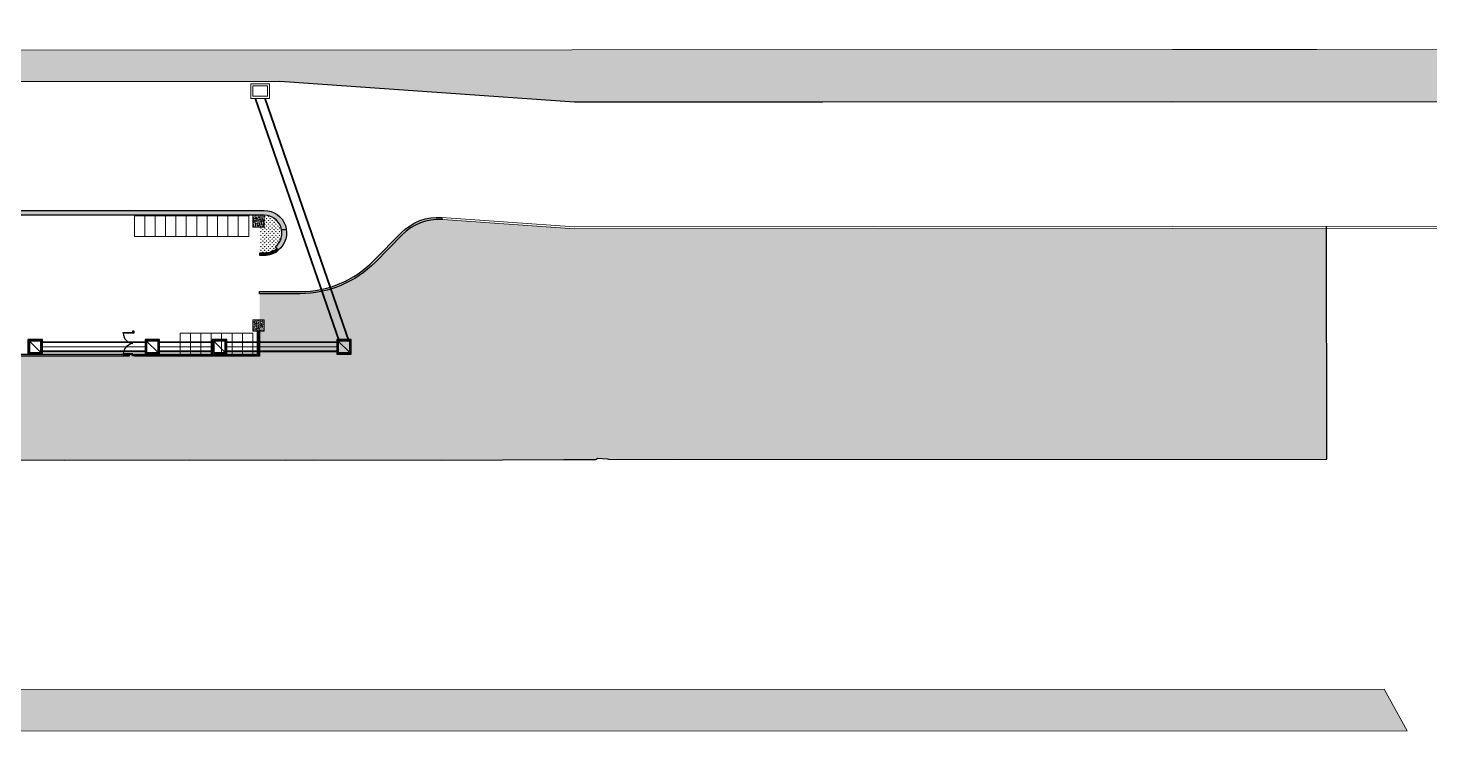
# Model space of a CAD drawing. Header units: millimetres. Extents: x -741734 to 900748, y -161760 to 44149.
# Drawn here: x 46569 to 181465, y -44088 to 23590 of the extents above; entities that cross this region are included whole.
import ezdxf

# ---------------------------------------------------------------- set-up
doc = ezdxf.new("R2010")
doc.units = ezdxf.units.MM
doc.header["$LTSCALE"] = 100
doc.header["$MEASUREMENT"] = 0
for name, color, linetype in [('0.BR.MEP DUONG TK', 3, 'Continuous'), ('L1-DRAINAGE-LONG_DITCH', 240, 'Continuous'), ('XREF-CII-LSR-ROAD-RCTD-PLAN$0$00-HATCH VIA HE', 31, 'Continuous')]:
    doc.layers.add(name, color=color, linetype=linetype)
for name, color, linetype, lineweight in [('1', 1, 'Continuous', 18), ('6', 6, 'Continuous', 18), ('8', 251, 'Continuous', 0), ('ARC-VIEW', 90, 'Continuous', 5), ('ARC_TEXT', 255, 'Continuous', 13), ('HTP-profile- REVISE1$0$8', 104, 'Continuous', 0), ('XREF-CII-LSR-ROAD-RCTD-PLAN$0$INSERT', 153, 'Continuous', 9)]:
    doc.layers.add(name, color=color, linetype=linetype, lineweight=lineweight)
pattern_1 = [(44.99999999999999, (-64126.57342572301, -634.158295150497), (-70.71067811865476, 70.71067811865476), [10, -60])]
pattern_2 = [(348.9387258657642, (-1343968799.428788, -45579464.74643579), (74.20552908721122, -167.1491774370639), [19.05, -209.55]), (293.9387258657642, (-1343968799.428788, -45579464.74643579), (150.1476691025934, 123.2902848138845), [15.24, -167.64058417]), (39.39017056576416, (-1343968793.245014, -45579478.67548946), (224.3531911416983, -43.85889597089717), [16.1900088, -178.0902446]), (345.1229258657642, (-1343968754.971793, -45579440.16563681), (94.37527287890383, -257.5746719264774), [28.575, -314.325]), (35.57428347576411, (-1343968747.107173, -45579461.63016215), (331.4056110346375, -88.03823585777835), [24.28502314, -267.1356081599999]), (290.1228770357642, (-1343968754.971793, -45579440.16563681), (331.4056110304903, -88.03823587546785), [22.85996706999999, -251.4597319199999]), (319.9387258657642, (-1343968753.795643, -45579468.53933361), (-16.13386719130469, -182.1669364336109), [19.04999999999998, -209.5499999999999]), (264.9387258657642, (-1343968753.795643, -45579468.53933361), (191.0942235453213, 35.03848312599717), [15.24, -167.64]), (10.3901708657642, (-1343968755.140132, -45579483.71991166), (174.9603570224068, -147.1284525517555), [16.1900088, -178.0899376]), (336.4387258657642, (-1343968799.428788, -45579464.74643579), (75.49179529639306, 38.21103128427033), [0, -165.608, 0, -170.18, 0, -168.275]), (306.4387258657642, (-1343968799.428788, -45579464.74643579), (120.0040927444097, -10.00162954078576), [0, -97.02799999999996, 0, -161.7979999999999, 0, -64.13499999999999]), (266.4387258657642, (-1343968826.836379, -45579415.17688724), (60.59532309766161, -121.4324290464866), [0, -63.50000000000001, 0, -198.12, 0, -262.89]), (256.4387258657642, (-1343968839.126778, -45579392.94839022), (93.92753897326405, -117.330210290385), [0, -82.54999999999993, 0, -131.5719999999999, 0, -186.6899999999999])]

# ---------------------------------------------------------------- blocks, each defined once
blk = doc.blocks.new('BIKE1X2')
at = {"layer": '8'}
blk.add_lwpolyline([(0, 0), (1, 0), (1, 2), (0, 2)], close=True, dxfattribs=at)
blk = doc.blocks.new('*U51')
at = {"layer": 'ARC-VIEW', "xscale": -1000, "yscale": 1000, "zscale": 1000, "rotation": 151.0973480734846}
blk.add_blockref('BIKE1X2', (45.60182464774698, 1117.103609023616), dxfattribs=at)
blk = doc.blocks.new('*U52')
at = {"layer": 'ARC_TEXT'}
for p in [(-8754.413923743175, 4833.242891865837), (-7878.972531368857, 4349.918602679253), (-7003.531138994539, 3866.59431349267), (-6128.089746620221, 3383.270024306086), (-5252.648354245905, 2899.945735119502), (-4377.206961871588, 2416.621445932919), (-3501.76556949727, 1933.297156746335), (-2626.324177122952, 1449.972867559751), (-1750.882784748635, 966.6485783731674), (-875.4413923743174, 483.3242891865837), (0, 0)]:
    blk.add_blockref('*U51', p, dxfattribs=at)
blk = doc.blocks.new('*U49')
at = {"layer": 'ARC-VIEW', "xscale": -1000, "yscale": 1000, "zscale": 1000, "rotation": 151.0973480734846}
blk.add_blockref('BIKE1X2', (45.60182464774698, 1117.103609023616), dxfattribs=at)
blk = doc.blocks.new('*U50')
at = {"layer": 'ARC_TEXT'}
for p in [(-5252.648354245905, 2899.945735119502), (-4377.206961871588, 2416.621445932919), (-3501.76556949727, 1933.297156746335), (-2626.324177122952, 1449.972867559751), (-1750.882784748635, 966.6485783731674), (-875.4413923743174, 483.3242891865837), (0, 0)]:
    blk.add_blockref('*U49', p, dxfattribs=at)

msp = doc.modelspace()

# ---------------------------------------------------------------- hatches: boundary and pattern name
at = {"layer": '8'}
h = msp.add_hatch(dxfattribs=at)
h.set_pattern_fill('ACAD_ISO07W100', color=256, scale=20, angle=-16.0612741342358)
h.set_pattern_definition([(44.99999999999999, (-64126.57342594839, -33708.84552795322), (-70.71067811865476, 70.71067811865476), [9.999999999999998, -59.99999999999999])])
edge = h.paths.add_edge_path()
edge.add_line((70649.08099377574, 2225.93902646238), (70366.71519376035, 2576.323899113573))
edge.add_arc((69299.99998252075, 3900.000043348439), 1699.999963737183, 308.8644120953878, 449.999999291903)
edge.add_line((69300.00000353041, 5600.000007085619), (15370.70190450037, 5600.72601021966))
edge.add_line((15370.70190450037, 5600.72601021966), (15370.7014497288, 6050.726010018028))
edge.add_line((15370.7014497288, 6050.726010018028), (69300.00000309409, 6050.000007041963))
edge.add_arc((69299.99997976093, 3900.00004000592), 2149.999967036043, -51.13558779688708, 89.99999937819013, ccw=False)
h = msp.add_hatch(dxfattribs=at)
h.set_pattern_fill('AR-CONC', color=256, angle=-61.06127413423579, style=0)
h.set_pattern_definition(pattern_2)
edge = h.paths.add_edge_path(flags=0)
edge.add_line((69300.00000031153, 4449.999998338171), (68200.00000034377, 4449.999998301035))
edge.add_line((69300.00000036927, 4449.999998233863), (69300.00000027579, 5549.999998303509))
edge.add_line((69300.00000024354, 5549.999998450628), (68200.00000027579, 5549.999998413492))
edge.add_line((68200.00000007334, 5549.999998486834), (68200.00000016682, 4449.999998417188))
h = msp.add_hatch(dxfattribs=at)
h.set_pattern_fill('GRASS', color=256, scale=9.999999999999998, angle=-61.09726364175877)
h.set_pattern_definition([(89.96401049247704, (-64126.57342563476, -24111.57837146742), (-179.4922706396123, 179.7179032964555), [47.62499999999999, -311.5852447999999]), (44.96401049247699, (-64126.57342563476, -24111.57837146742), (-179.492270660982, 179.7179033178519), [47.62499999999999, -206.375]), (134.964010492477, (-64126.57342563476, -24111.57837146742), (-179.717903317852, -179.4922706609819), [47.625, -206.375])])
edge = h.paths.add_edge_path()
edge.add_arc((69300.00000663335, 3899.999998489278), 1949.999992430853, 269.9999999442086, 308.7174999610769)
edge.add_line((70519.687943283, 2378.533170812996), (70366.7151938848, 2576.323899069568))
edge.add_arc((69299.99998200312, 3900.000043035834), 1699.999963871496, -51.13558788498138, 89.99940816879487)
edge.add_line((69300.0175419827, 5600.00000682543), (69300.0542986322, 4450.283852884924))
edge.add_line((69300.05429861858, 4450.283852902008), (68850.00000041188, 4450.283852780587))
edge.add_line((68850.00000047497, 4450.283852747292), (68850.00901136163, 1950.918201948953))
edge.add_line((68850.0090114146, 1950.918201961089), (69300.00000481773, 1950.000006089307))
h = msp.add_hatch(dxfattribs=at)
h.set_pattern_fill('ACAD_ISO07W100', color=256, scale=20, angle=73.9387258657642)
h.set_pattern_definition([(135, (-64126.57342572301, -634.158295150497), (-70.71067811865476, -70.71067811865478), [10, -60.00000000000001])])
edge = h.paths.add_edge_path()
edge.add_line((68849.99999909615, -1749.081798579311), (71299.99999945075, -1749.081795905833))
edge.add_line((71299.99999945075, -1749.081795905833), (72727.45367485937, -1749.081797861145))
edge.add_arc((72727.4536738432, 8250.918203306544), 10000.00000116769, 270.0000000058222, 315.3997631821266)
edge.add_line((79847.68511277135, 1229.358242766932), (82487.47415605723, 3906.243299600901))
edge.add_arc((86047.58987483186, 395.4633195068654), 4999.999999969526, 86.00031809339907, 135.3997631780134, ccw=False)
edge.add_line((86396.34455227852, 5383.285507060704), (86385.89520683233, 5182.885397500591))
edge.add_arc((86125.53683202386, 189.6686468580028), 5000.000000223064, 87.01516287752132, 135.3997631557582)
edge.add_line((82565.42111443239, 3700.44862851291), (79990.08974133967, 1088.927044248208))
edge.add_arc((72727.45367373456, 8250.91820250023), 10200.00000006661, 270.0000000109743, 315.39976318771886, ccw=False)
edge.add_line((72727.45367568824, -1949.081797566381), (71499.99999908987, -1949.081796366721))
edge.add_line((71499.99999908987, -1949.081796366721), (68849.99999929918, -1949.08179863065))
edge.add_line((68849.99999929918, -1949.08179863065), (68849.99999903864, -1749.081798475003))
h = msp.add_hatch(dxfattribs=at)
h.set_pattern_fill('ACAD_ISO07W100', color=256, scale=20, angle=-16.0612741342358)
h.set_pattern_definition(pattern_1)
edge = h.paths.add_edge_path()
edge.add_line((70645.18421765673, 2222.806109883124), (70519.68794334074, 2378.533170708688))
edge.add_arc((69300.00000410297, 3900.000007439298), 1950.000001126446, 270.00000001924326, 308.7174998566879, ccw=False)
edge.add_line((69300.0000047579, 1950.000006312854), (68850.000001034, 1950.918202179484))
edge.add_line((68850.000001034, 1950.918202179484), (68849.59191490454, 1750.918618496624))
edge.add_line((68849.59191490454, 1750.918618496624), (69300.00000472134, 1750.000008172472))
edge.add_arc((69299.99999038647, 3899.999985183088), 2149.999977010616, 270.0000003820129, 308.7311667908037)
h = msp.add_hatch(dxfattribs=at)
h.set_pattern_fill('AR-CONC', color=256, angle=-61.06127413423579, style=0)
h.set_pattern_definition(pattern_2)
edge = h.paths.add_edge_path(flags=0)
edge.add_line((69300.00000005006, -5550.000001672306), (68200.0000000823, -5550.000001709443))
edge.add_line((69300.0000001078, -5550.000001776614), (69300.00000001432, -4450.000001706969))
edge.add_line((69300.00000009709, -4450.000001768465), (68200.00000012934, -4450.000001805602))
edge.add_line((68200.00000013574, -4450.000001616892), (68200.00000022922, -5550.000001686538))
h = msp.add_hatch(dxfattribs=at)
h.set_pattern_fill('ACAD_ISO07W100', color=256, scale=20, angle=-16.0612741342358)
h.set_pattern_definition(pattern_1)
h.paths.add_polyline_path([(68849.9999954286, -5550.000001555076), (68849.99998683133, -7949.950879839016), (56800.09141728422, -7950.263403113349), (56800.08278169786, -7750.28617748199), (68649.99999863352, -7749.969834154821), (68649.99999909499, -5550.00000133703)])
h = msp.add_hatch(dxfattribs=at)
h.set_pattern_fill('ACAD_ISO07W100', color=256, scale=20, angle=-61.06127413423579)
h.set_pattern_definition([(298.9387258657642, (-1343968799.428788, -45579464.74643579), (87.51376794574965, 48.38739939217111), [10, -60])])
h.paths.add_polyline_path([(56300.09127678373, -7949.972926039365), (6800.000141295837, -7950.00843672629), (6799.991891742451, -7750.008419423597), (56300.08264140598, -7749.995700292639)])
h = msp.add_hatch(dxfattribs=at)
h.set_pattern_fill('GRASS', color=256, scale=50, angle=-61.06127413423579)
h.set_pattern_definition([(90.03598324779806, (-33384.30135271559, 11158.57318737824), (-898.5894184320982, 897.461451371485), [238.125, -1557.926224]), (45.0359832477981, (-33384.30135271559, 11158.57318737824), (-898.5894185390806, 897.4614514783334), [238.125, -1031.875]), (135.0359832477981, (-33384.30135271559, 11158.57318737824), (-897.4614514783334, -898.5894185390805), [238.125, -1031.875])])
h.paths.add_polyline_path([(177066.1526040582, -39989.86066346346), (-30609.89173346269, -40046.19945780408), (-30609.89175292803, -44046.45577167159), (179277.8000409193, -43989.8607254339)])
h.paths.add_polyline_path([(-30072.93017794914, -40035.61948973626), (-249788.4264259969, -40087.5565547142), (-247576.7790569703, -44087.55649399896), (-30072.93019724847, -44035.87579602013)])
at = {"layer": 'HTP-profile- REVISE1$0$8'}
h = msp.add_hatch(dxfattribs=at)
h.set_pattern_fill('GRASS', color=256, scale=20, angle=-61.06127413423579)
h.set_pattern_definition([(90, (-64126.57342553814, -138841.7009834248), (-359.2102448000001, 359.2102448), [95.25, -623.1704896]), (44.99999999999999, (-64126.57342553814, -138841.7009834248), (-359.2102448427661, 359.2102448427661), [95.24999999999996, -412.7499999999998]), (135, (-64126.57342553814, -138841.7009834248), (-359.2102448427661, -359.2102448427661), [95.25000000000001, -412.7500000000001])])
edge = h.paths.add_edge_path()
edge.add_line((68849.99999929918, -1949.08179863065), (68850.00000062399, -4450.000002693414))
edge.add_line((68850.00000063796, -4450.000002611196), (69300.00000042317, -4450.000001619075))
edge.add_line((69300.00000036345, -4450.000001757406), (69300.0000002879, -5550.000001521403))
edge.add_line((69300.00000046729, -5550.000001441571), (68849.99999610474, -5550.000001372857))
edge.add_line((68849.99999590334, -5550.000001428649), (68849.99998703261, -7949.95087984149))
edge.add_line((68849.99998709769, -7949.950879827957), (68000.00133869157, -7949.972925280978))
edge.add_line((68000.00133879366, -7949.97292522341), (56700.12315711903, -7949.972926076298))
edge.add_line((56700.12315701717, -7949.972926126327), (7000.000235859654, -7949.999998400221))
edge.add_line((7000.000235931948, -7949.999998388928), (-39298.76032241492, -7949.999998382729))
edge.add_line((-39298.76032236149, -7949.999998298706), (-42594.81703073881, -7993.299458720081))
edge.add_line((-42594.81703092228, -7993.299458788591), (-79800.69597694743, -8349.999719184038))
edge.add_line((-79800.6959767968, -8349.99971915211), (-79803.5461166529, -5406.423719535203))
edge.add_line((-79803.546116777, -5406.423719657701), (-157357.8229184595, -5429.87060839351))
edge.add_line((-157357.8229183245, -5429.870608306315), (-158977.6445249243, -5431.896653365082))
edge.add_arc((-158815.9807585105, 2421.958810043056), 7855.519130735323, 197.4607661269834, 268.8207901581291, ccw=False)
edge.add_line((-166309.5382944315, 64.88938671525102), (-166698.546139985, 1301.616959203209))
edge.add_arc((-170323.4521684835, 161.416842347011), 3800.000002851213, 17.46076615910591, 90.03043666774379)
edge.add_line((-170325.4708046473, 3961.416308994347), (-172485.1187481846, 3960.269059278275))
edge.add_line((-172485.118748191, 3960.269059313054), (-178024.4619621563, 3957.688297324989))
edge.add_line((-178024.4619621867, 3957.688297233719), (-183678.4445862697, 3974.544904387731))
edge.add_line((-183678.4445863289, 3974.544904406124), (-188659.6756946985, 3964.247662131966))
edge.add_arc((-187641.1384515374, -4036.378035403264), 8065.198675031729, 97.25513817184756, 123.009209465591)
edge.add_arc((-184124.3874261519, -7586.845878554101), 12998.07618345316, 127.4874039761681, 158.3936038392575)
edge.add_arc((-186482.1961987633, -6236.77963118552), 10316.06656168179, 160.5434767083944, 174.8994489977218)
edge.add_line((-196757.4133083392, -5319.641333076521), (-196956.3266755732, -5298.56500740585))
edge.add_line((-196956.3266756858, -5298.565007444762), (-196956.326732988, -18579.73739309475))
edge.add_line((-196956.3267328769, -18579.73739296087), (-139471.2672260668, -18078.36317640854))
edge.add_line((-139471.2672260529, -18078.36317651812), (-139342.5852997227, -17748.96833463974))
edge.add_line((-139342.585299867, -17748.96833461395), (-138410.431002849, -17744.34595025436))
edge.add_line((-138410.4310027875, -17744.3459503036), (-138283.2669344182, -18069.40179128933))
edge.add_line((-138283.2669343546, -18069.40179123159), (-130462.7944974498, -18092.11452326278))
edge.add_line((-130462.7944975344, -18092.11452330544), (-121424.2476122633, -18075.5253842168))
edge.add_line((-121424.2476121429, -18075.52538408421), (-110385.0070908342, -18089.69298256582))
edge.add_line((-110385.0070908794, -18089.69298267271), (-105951.5840003438, -18099.7278177712))
edge.add_line((-105951.5840003407, -18099.72781778872), (-105907.7279617675, -17786.38192604505))
edge.add_line((-105907.7279617635, -17786.38192593644), (-104963.733823181, -17786.63992645885))
edge.add_line((-104963.7338232517, -17786.63992657349), (-104744.0227056219, -18119.94462924497))
edge.add_line((-104744.0227056078, -18119.94462918595), (-97713.5826431897, -18088.12436509423))
edge.add_line((-97713.58264322206, -18088.12436516653), (-85474.83078534098, -18068.68314756028))
edge.add_line((-85474.83078532992, -18068.68314752227), (-76501.58824815345, -18020.78359303431))
edge.add_line((-76501.58824805939, -18020.78359306208), (-76484.81269347866, -17842.39194316731))
edge.add_line((-76484.81269353465, -17842.39194311632), (-75462.5816828974, -17818.817364644))
edge.add_line((-75462.58168282709, -17818.81736468605), (-75309.2747350334, -18040.28966508081))
edge.add_line((-75309.27473505307, -18040.28966504917), (-65750.37709349627, -18007.9496342871))
edge.add_line((-65750.37709357706, -18007.94963424874), (-54829.8752847279, -17997.49776356766))
edge.add_line((-54829.87528460985, -17997.49776361196), (-42929.69371087837, -17965.42125797205))
edge.add_line((-42929.69371084147, -17965.42125794641), (-37783.6806114252, -17951.55036739627))
edge.add_line((-37783.68061140552, -17951.55036740878), (-22493.18703136954, -17954.21029441536))
edge.add_line((-22493.18703151564, -17954.21029441222), (-17500.25885427324, -17942.84282773282))
edge.add_line((-17500.25885424716, -17942.84282776841), (-9109.316627674154, -17949.51751700934))
edge.add_line((-9109.316627743654, -17949.51751705713), (-123.7202323003439, -17940.49446190454))
edge.add_line((-123.7202321519144, -17940.49446172675), (12177.68041802093, -17920.69430467999))
edge.add_line((12177.68041792815, -17920.69430480059), (12357.94013881194, -17734.18309071439))
edge.add_line((12357.9401388953, -17734.1830906691), (13252.93806934543, -17707.82584007026))
edge.add_line((13252.9380692516, -17707.82584008516), (13377.15010980109, -17907.6767067787))
edge.add_line((13377.15010991902, -17907.6767067262), (22399.51160884812, -17921.74752947286))
edge.add_line((22399.51160866371, -17921.74752955139), (31663.3672801723, -17919.98912841376))
edge.add_line((31663.36728020199, -17919.98912849429), (41867.34609843954, -17911.48762662028))
edge.add_line((41867.34609850938, -17911.48762652313), (41908.26875040843, -17559.76993192479))
edge.add_line((41908.26875043684, -17559.7699319761), (42890.67633634852, -17536.50332758058))
edge.add_line((42890.67633626983, -17536.50332753884), (42933.48688924673, -17932.19545088179))
edge.add_line((42933.48688934511, -17932.19545085949), (50052.7049400449, -17947.27368211231))
edge.add_line((50052.70494006528, -17947.27368212212), (62066.59024031286, -17934.46808251643))
edge.add_line((62066.59024027479, -17934.468082509), (71332.06193238194, -17950.09900202049))
edge.add_line((71332.06193237659, -17950.09900204977), (74065.6190231042, -17919.59273127589))
edge.add_line((74065.61902301107, -17919.59273136139), (86328.35853757779, -17949.73570826638))
edge.add_line((86328.35853758804, -17949.73570817348), (98127.98304515996, -17886.28119273571))
edge.add_line((98127.98304530513, -17886.28119267477), (101206.1641183811, -17898.33441617058))
edge.add_line((101206.1641183032, -17898.33441621042), (101369.8773320193, -17776.96315205703))
edge.add_line((101369.877331984, -17776.96315208182), (102339.3315713938, -17819.13515077194))
edge.add_line((102339.3315713839, -17819.13515071152), (102410.2363644231, -17866.77452885319))
edge.add_line((102410.2363643274, -17866.77452891134), (109120.3272518939, -17892.09799861262))
edge.add_line((109120.3272520208, -17892.0979985724), (171537.0929258011, -17863.05381231819))
edge.add_line((171537.0929257253, -17863.05381233548), (171523.1637913827, 4316.178411389643))
edge.add_line((171523.1637914653, 4316.178411348141), (156704.6889197616, 4327.952689405764))
edge.add_line((156704.6889198474, 4327.952689477592), (99139.21269406227, 4291.800072412909))
edge.add_line((99139.21269389172, 4291.80007230991), (86385.89520695002, 5182.885397442093))
edge.add_arc((86125.5368320786, 189.6686470119748), 5000.000000033817, 87.01516287621155, 135.3997631547634)
edge.add_line((82565.42111469852, 3700.448628523969), (79990.08974152477, 1088.927044236771))
edge.add_arc((72727.45367403375, 8250.918202637695), 10200.00000010113, -89.99999998937648, -44.600236812526475, ccw=False)
edge.add_line((72727.45367595437, -1949.081797555322), (71499.9999994724, -1949.08179621576))
edge.add_line((71499.99999935622, -1949.081796355778), (68849.999999271, -1949.081798687839))
at = {"layer": 'XREF-CII-LSR-ROAD-RCTD-PLAN$0$00-HATCH VIA HE'}
h = msp.add_hatch(dxfattribs=at)
h.set_pattern_fill('ANGLE', color=256, scale=4000, angle=-61.06127413423579, style=0)
h.set_pattern_definition([(298.9387258657642, (-1344009432.241023, -45328394.96660015), (962.6514474032462, 532.2613933138822), [800, -300]), (28.93872586576421, (-1344009432.241023, -45328394.96660015), (-532.2613933138821, 962.6514474032462), [800, -300])])
h.paths.add_polyline_path([(123058.4233163465, 16506.82435799541), (156705.7048984093, 16527.95573338913), (182252.3458845962, 16507.65720340144), (207410.5234871532, 16490.32698071667), (250523.5981237644, 16465.16360250302, 0.1892067476086262), (257326.7843883897, 19130.58368871943), (258720.1971191193, 20421.93450474576, 0.1523009057374624), (259313.0282519511, 21454.66061678587), (218922.6165592684, 21478.07013593335), (170587.9857824726, 21536.67515622429), (156698.8304252678, 21527.95240264747), (-16729.45244508283, 21419.03489077382, 0.2982166292733235), (-12144.99355338304, 18421.91341673443), (70794.16984770703, 18474.00142278045), (99138.59838116798, 16491.80208028224)])

# ---------------------------------------------------------------- linework, layer by layer
at = {"ltscale": 2}
msp.add_line((70968.46144610713, 4225.939026453998), (71425.15024179872, 4225.939026424661), dxfattribs=at)
at = {"ltscale": 0.8}
for p, q in [((46700.00002267503, -6499.999974779668), (47799.99997748237, -7600.000019148458)), ((57974.63562292, -6499.999974381062), (59074.63557842607, -7600.000018982013)), ((64450.00002251321, -6499.9999741785), (65549.99997732067, -7600.00001878012)), ((76418.95824651048, -6499.999973761704), (77518.95820131793, -7600.000018363324))]:
    msp.add_line(p, q, dxfattribs=at)
for points in [[(70649.08099377574, 2225.93902646238), (70366.71519376035, 2576.323899113573, 0.707617599295121), (69300.00000353041, 5600.000007085619), (15370.70190450037, 5600.72601021966), (15370.7014497288, 6050.726010018028), (69300.00000309409, 6050.000007041963, -0.7076175991547391), (70649.08099345164, 2225.939026555629)], [(70645.18421765673, 2222.806109883124), (70519.68794334074, 2378.533170708688, -0.1705626604645591), (69300.0000047579, 1950.000006312854), (68850.000001034, 1950.918202179484), (68849.59191490454, 1750.918618496624), (69300.00000472134, 1750.000008172472, 0.1706240275375151), (70645.18421771447, 2222.806109778816)]]:
    msp.add_lwpolyline(points, format="xyb")
at = {"flags": 128}
msp.add_lwpolyline([(68849.99999909615, -1749.081798579311), (71299.99999945075, -1749.081795905833), (72727.45367485937, -1749.081797861145, 0.2007263095407778), (79847.68511277135, 1229.358242766932), (82487.47415605723, 3906.243299600901, -0.2189470478428266), (86396.34455227852, 5383.285507060704), (86385.89520683233, 5182.885397500591, 0.2143111431060172), (82565.42111443239, 3700.44862851291), (79990.08974133967, 1088.927044248208, -0.2007263095427756), (72727.45367568824, -1949.081797566381), (71499.99999908987, -1949.081796366721), (68849.99999929918, -1949.08179863065), (68849.99999903864, -1749.081798475003)], format="xyb", dxfattribs=at)
at = {"ltscale": 0.8}
for points in [[(46549.99997189699, -7749.999968310818), (47949.99997200759, -7750.000025145157), (47950.00002872571, -6350.000025267596), (46550.00002838217, -6349.999968317075)], [(46649.99997620611, -7649.999972852907), (47849.99997550214, -7650.000021069893), (47850.00002464978, -6450.00002107452), (46650.00002535316, -6449.999972275458)], [(46699.99997789436, -7599.999974367704), (47799.99997748237, -7600.000019148458), (47800.0000224954, -6500.000018978113), (46700.00002267503, -6499.999974779668)], [(57824.63557260833, -7749.999968493852), (59224.63557271846, -7750.000024978945), (59224.63562873821, -6350.00002521844), (57824.63562909339, -6349.999968383665)], [(57924.63557668403, -7649.999972454068), (59124.63557644607, -7650.000021136279), (59124.63562512794, -6450.000021024956), (57924.63562559872, -6449.999972342514)], [(57974.63557883829, -7599.999974434089), (59074.63557819312, -7600.000018865801), (59074.6356232065, -6500.000019044732), (57974.63562292024, -6499.999974497478)], [(64299.99997150304, -7749.999968408374), (65699.99997161306, -7750.000024777051), (65700.00002833118, -6350.000024899462), (64300.00002798811, -6349.999968298187)], [(64399.99997534591, -7649.999972368823), (65599.99997557339, -7650.000020817737), (65600.00002425525, -6450.000020706415), (64400.00002495898, -6449.999972140184)], [(64449.99997773289, -7599.999974232167), (65549.99997708783, -7600.000018780323), (65550.0000221011, -6500.000018842838), (64450.00002251333, -6499.999974294915)], [(76268.95819596574, -7749.999967758311), (77668.95819584304, -7750.000024243636), (77668.95825256151, -6350.000024715293), (76268.9582524508, -6349.999967648124)], [(76368.95819980872, -7649.999971835176), (77568.95819957065, -7650.00002040097), (77568.95824871806, -6450.000020172767), (76368.95824895636, -6449.999971839803)], [(76418.95820196299, -7599.999973815167), (77518.95820131793, -7600.000018363324), (77518.95824656414, -6500.000018542021), (76418.95824697625, -6499.999973877682)]]:
    msp.add_lwpolyline(points, close=True, dxfattribs=at)
at = {"elevation": 0.9599507260050061, "flags": 128}
for points in [[(56650.08951858222, -5747.381823203817), (55725.0870878764, -5747.381823410804), (55725.08708834671, -5694.048489803623), (56650.08951852005, -5694.048489574518)], [(56625.08951823157, -5719.048490111774), (56775.08951787231, -5719.048489567183), (56775.08951792889, -5569.04848957801), (56625.08951819525, -5569.048489798617)], [(56650.08951846231, -5694.048489678826), (56750.08951775217, -5694.048489509558), (56750.08951787138, -5594.048489698151), (56650.08951795567, -5594.048489521199)], [(56650.08951858222, -7746.650976257399), (55725.0870878764, -7746.650976050412), (55725.08708834671, -7799.984309657593), (56650.08951852005, -7799.984309886699)], [(56625.08951823157, -7774.984309349442), (56775.08951787231, -7774.984309894033), (56775.08951792889, -7924.984309883206), (56625.08951819525, -7924.984309662599)], [(56650.08951846231, -7799.98430978239), (56750.08951775217, -7799.984309951658), (56750.08951787138, -7899.984309763066), (56650.08951795567, -7899.984309940017)]]:
    msp.add_lwpolyline(points, close=True, dxfattribs=at)
at = {"flags": 128}
msp.add_lwpolyline([(68849.9999954286, -5550.000001555076), (68849.99998683133, -7949.950879839016), (56800.09141728422, -7950.263403113349), (56800.08278169786, -7750.28617748199), (68649.99999863352, -7749.969834154821), (68649.99999909499, -5550.00000133703), (68849.9999954286, -5550.000001555076)], dxfattribs=at)
msp.add_lwpolyline([(56300.09127678373, -7949.972926039365), (6800.000141295837, -7950.00843672629), (6799.991891742451, -7750.008419423597), (56300.08264140598, -7749.995700292639)], close=True, dxfattribs=at)
for centre, start, end in [((56777.14212459791, -5700.096073247609, 0.9599507260050061), 182.9593771798874, 263.0844407138284), ((56778.45701075089, -7793.776407688623, 0.9599507260050061), 96.98752576809262, 177.1125893206699)]:
    msp.add_arc(centre, 1054.592826307487, start, end)
at = {"layer": '0.BR.MEP DUONG TK', "ltscale": 5}
msp.add_line((171537.0929251928, -17863.05381235748), (171523.0381850046, 4516.178574251127), dxfattribs=at)
at = {"layer": '0.BR.MEP DUONG TK', "ltscale": 5, "flags": 128}
msp.add_lwpolyline([(-16953.24122347031, 22039.54432884196, 0.3345393054437145), (-12144.79081937089, 18421.91354822356), (70794.16984770703, 18474.00142278045), (99138.59838116798, 16491.80208028224), (123058.4233163465, 16506.82435799541), (156705.7048984093, 16527.95573338913), (182252.3458845962, 16507.65720340144), (207410.5234871532, 16490.32698071667), (250523.5981237644, 16465.16360250302, 0.189206747620903), (257326.7843887492, 19130.58368905447), (258720.1803644819, 20421.91897761589, 0.495702836090867), (258411.8705690827, 23590.34877714515)], format="xyb", dxfattribs=at)
msp.add_lwpolyline([(42933.48688902101, -17932.19545076601), (50052.70493926643, -17947.2736821553), (62066.59023989295, -17934.46808231133), (71332.0619318441, -17950.09900207189), (74065.61902242084, -17919.5927312792), (86328.3585369403, -17949.73570798698), (98127.9830447149, -17886.28119259246), (101206.1641179791, -17898.33441611717), (101369.8773313935, -17776.96315199963), (102339.3315709087, -17819.13515083794), (102410.2363639458, -17866.77452871378), (109120.3272516967, -17892.09799847903), (171537.0929251928, -17863.05381235748)], dxfattribs=at)
at = {"layer": '1'}
for p, q in [((177066.1526040582, -39989.86066346346), (-249788.4264262633, -40087.55655472526)), ((179277.8000409193, -43989.8607254339), (-247576.7790572366, -44087.55649401002))]:
    msp.add_line(p, q, dxfattribs=at)
at = {"layer": '1', "ltscale": 5, "flags": 128}
msp.add_lwpolyline([(-16953.24122347031, 22039.54432884196, 0.3345393054437145), (-12144.79081937089, 18421.91354822356), (70794.16984770703, 18474.00142278045), (99138.59838116798, 16491.80208028224), (123058.4233163465, 16506.82435799541), (156705.7048984093, 16527.95573338913), (182252.3458845962, 16507.65720340144), (207410.5234871532, 16490.32698071667), (250523.5981237644, 16465.16360250302, 0.189206747620903), (257326.7843887492, 19130.58368905447), (258720.1803644819, 20421.91897761589, 0.495702836090867), (258411.8705690827, 23590.34877714515)], format="xyb", dxfattribs=at)
at = {"layer": '1', "ltscale": 0.8, "flags": 128}
for points in [[(69800.29022829514, 18231.24465183023), (69805.00837989873, 16831.25260202718), (68005.01860277844, 16825.1864066936), (68000.30045047658, 18225.17845626312), (69800.29022829514, 18231.24465183023)], [(68204.34344451339, 17025.85929274105), (69604.33549431618, 17030.57744457753), (69600.96538562875, 18030.57176589829), (68200.97333605855, 18025.85361429487), (68204.34344497905, 17025.8592928579)]]:
    msp.add_lwpolyline(points, dxfattribs=at)
at = {"layer": '1', "ltscale": 0.1, "flags": 128}
msp.add_lwpolyline([(68749.99999992503, -5550.000001335633), (68749.99999277899, -7849.960356834927), (56800.08709930046, -7850.274790198891)], dxfattribs=at)
at = {"layer": '6', "ltscale": 3}
for p, q in [((47950.00000022294, -7049.999997034), (57824.63560087816, -7049.999996611266)), ((59224.63560093357, -7049.999996518512), (64299.99999977276, -7049.999996409373)), ((65700.00000029383, -7049.999996432598), (76268.95822423568, -7049.999995992141))]:
    msp.add_line(p, q, dxfattribs=at)
at = {"layer": '8'}
for p, q in [((68200.00000007334, 5549.999998486834), (68200.00000008382, 4449.999998478801)), ((69300.00000025402, 4449.999998442479), (69300.00000024354, 5549.999998450628)), ((68200.00000008382, 4449.999998478801), (69300.00000025402, 4449.999998442479)), ((68200.00000013574, -4450.000001616892), (68200.00000003073, -5550.000001416309)), ((69300.00000009709, -4450.000001768465), (68200.00000013574, -4450.000001616892)), ((69300.00000020093, -5550.000001452514), (69300.00000009709, -4450.000001768465)), ((68200.00000003073, -5550.000001416309), (69300.00000020093, -5550.000001452514))]:
    msp.add_line(p, q, dxfattribs=at)
at = {"layer": '8', "ltscale": 0.35}
for p, q in [((47950.00000055693, -6569.999996961415), (57824.63560097944, -6569.99999665533)), ((47949.99999999662, -6649.999996818777), (57824.63560088468, -6649.99999639584)), ((59224.63560056919, -6569.999996563041), (64299.99999964132, -6569.999996570084)), ((59224.63560070749, -6649.999996536149), (64300.00000024529, -6649.999996542727)), ((65699.99999992957, -6569.999996477127), (76268.95822433708, -6569.999996152619)), ((65700.00000006787, -6649.999996450206), (76268.9582244755, -6649.999996242143)), ((47949.99999975064, -7449.999997133447), (57824.63560040575, -7449.999996710714)), ((47950.00000012154, -7529.999996989907), (57824.63560077699, -7529.999996800005)), ((59224.63560069422, -7449.999996850587), (64299.99999999895, -7449.999996624567)), ((59224.63560083206, -7529.999996358034), (64299.99999967136, -7529.999996365281)), ((65699.99999958847, -7449.999996299448), (76268.95822422917, -7449.999996323982)), ((65700.00000019243, -7529.99999627209), (76268.95822390169, -7529.999996181112))]:
    msp.add_line(p, q, dxfattribs=at)
at = {"layer": '8', "ltscale": 5}
msp.add_lwpolyline([(-16729.45244508283, 21419.03489077382), (156698.8304252678, 21527.95240264747), (170587.9857824726, 21536.67515622429), (218922.6165592684, 21478.07013593335), (259313.0282518936, 21454.66061689018)], dxfattribs=at)
at = {"layer": '8', "ltscale": 0.35, "flags": 128}
for points in [[(76472.61519180331, -6537.351966485381), (68404.40474996553, 16826.532388978)], [(76557.25094461802, -6537.351969631825), (68488.94211739465, 16826.81729077743)], [(77403.60847346648, -6537.352004355169), (69334.31578726368, 16829.66630783607)], [(77488.03127287247, -6536.735339209612), (69418.85315492563, 16829.95120975212)]]:
    msp.add_lwpolyline(points, dxfattribs=at)
at = {"layer": '8'}
for points in [[(86385.89520683233, 5182.885397500591, -0.004430950577406303), (86474.34788897145, 5177.486892229063), (99139.21269324352, 4291.800072496524), (156704.6889191994, 4327.952689664206), (194790.8894747619, 4297.690633192658), (363539.6073582023, 4199.198597432929, -0.2961927176628453), (374314.989748091, -2806.775739534758)], [(86396.34455227852, 5383.285507060704), (99146.13469632622, 4491.804459283827), (156704.705573265, 4527.952739457134), (194791.0483882308, 4497.690569935716), (363539.7240903713, 4399.198563445243, -0.2961927176618447), (374497.7400797894, -2725.521101294435)]]:
    msp.add_lwpolyline(points, format="xyb", dxfattribs=at)
at = {"layer": 'L1-DRAINAGE-LONG_DITCH', "ltscale": 0.8}
msp.add_line((77668.95825256151, -6350.000024715293), (76268.9582524508, -6349.999967648124), dxfattribs=at)
at = {"layer": 'XREF-CII-LSR-ROAD-RCTD-PLAN$0$INSERT'}
msp.add_line((177066.1526040582, -39989.86066346346), (179277.8000409193, -43989.8607254339), dxfattribs=at)

# ---------------------------------------------------------------- block references
at = {"layer": 'ARC_TEXT', "extrusion": (5.259854481653686e-27, 1.022868270945369e-27, -1), "zscale": -1, "rotation": 208.9003473992003}
for name, p in [('*U52', (-67300.0463552787, 4550.438154795323)), ('*U50', (-67700.01002255874, -6749.813426773646))]:
    msp.add_blockref(name, p, dxfattribs=at)

doc.saveas('drawing.dxf')
